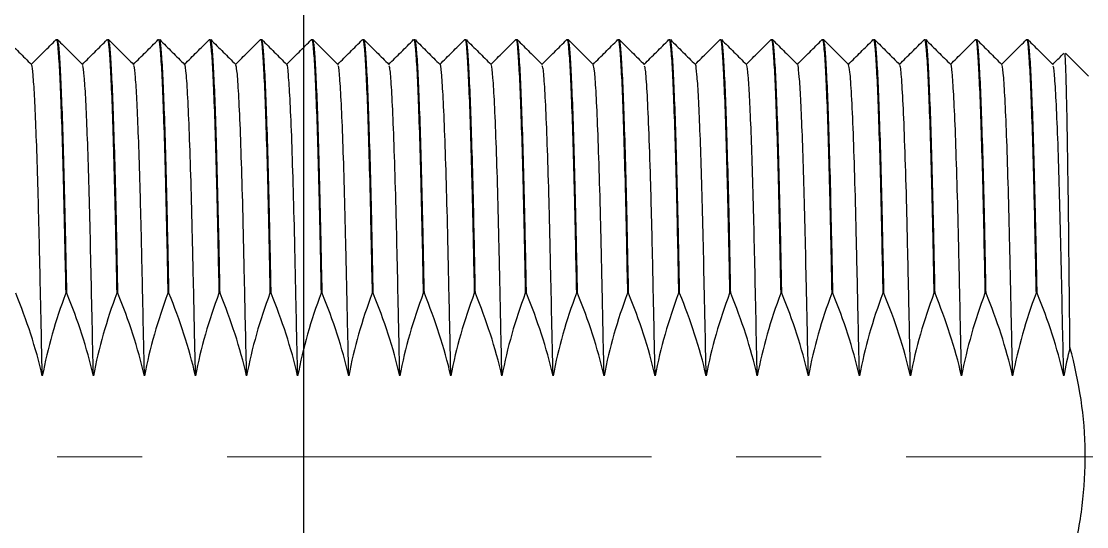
# Model space of a CAD drawing. Extents: x 500 to 100500, y -14500 to 21140.
# Drawn here: x 14910.27 to 14942.15, y -6557.13 to -6541.99 of the extents above; entities that cross this region are included whole.
import ezdxf

# ---------------------------------------------------------------- set-up
doc = ezdxf.new("R2010")
doc.units = 0
doc.linetypes.add('CENTERX2', pattern=[20.32, 12.7, -2.54, 2.54, -2.54])
doc.layers.get('0').update_dxf_attribs({"linetype": 'CONTINUOUS'})

# ---------------------------------------------------------------- blocks, each defined once
blk = doc.blocks.new('Kr2-adsfa2-l065-A$C040E6A72')
for p, q in [((28.493, 25.003), (28.459, 25.003)), ((30.021, 25.003), (29.987, 25.003)), ((31.55, 25.003), (31.515, 25.003)), ((33.078, 25.003), (33.044, 25.003)), ((34.606, 25.003), (34.572, 25.003)), ((36.134, 25.003), (36.1, 25.003)), ((37.663, 25.003), (37.629, 25.003)), ((39.191, 25.003), (39.157, 25.003)), ((40.719, 25.003), (40.685, 25.003)), ((42.248, 25.003), (42.214, 25.003)), ((43.776, 25.003), (43.742, 25.003)), ((45.304, 25.003), (45.27, 25.003)), ((46.833, 25.003), (46.798, 25.003)), ((48.361, 25.003), (48.327, 25.003)), ((49.889, 25.003), (49.855, 25.003)), ((51.417, 25.003), (51.383, 25.003)), ((52.946, 25.003), (52.912, 25.003)), ((54.474, 25.003), (54.44, 25.003)), ((56.002, 25.003), (55.968, 25.003)), ((57.531, 25.003), (57.497, 25.003)), ((27.33, 24.596), (26.636, 23.903)), ((28.211, 17.402), (28.177, 17.402)), ((29.739, 17.402), (29.705, 17.402)), ((31.267, 17.402), (31.233, 17.402)), ((32.795, 17.402), (32.762, 17.402)), ((34.324, 17.402), (34.29, 17.402)), ((35.852, 17.402), (35.818, 17.402)), ((37.38, 17.402), (37.347, 17.402)), ((38.909, 17.402), (38.875, 17.402)), ((40.437, 17.402), (40.403, 17.402)), ((41.965, 17.402), (41.931, 17.402)), ((43.494, 17.402), (43.46, 17.402)), ((45.022, 17.402), (44.988, 17.402)), ((46.55, 17.402), (46.516, 17.402)), ((48.078, 17.402), (48.045, 17.402)), ((49.607, 17.402), (49.573, 17.402)), ((51.135, 17.402), (51.101, 17.402)), ((52.663, 17.402), (52.63, 17.402)), ((54.192, 17.402), (54.158, 17.402)), ((55.72, 17.402), (55.686, 17.402)), ((57.248, 17.402), (57.214, 17.402))]:
    blk.add_line(p, q)
at = {"color": 1, "linetype": 'CENTERX2', "lineweight": 0}
blk.add_line((154.021, 12.503), (0, 12.503), dxfattribs=at)
for points, knots in [([(28.455, 25.001), (28.331, 24.876), (28.081, 24.627), (27.832, 24.378), (27.708, 24.253)], [0, 0, 0, 0, 0.500001, 1, 1, 1, 1]), ([(28.177, 17.402), (28.184, 17.75), (28.198, 18.448), (28.224, 19.698), (28.258, 21.109), (28.3, 22.516), (28.343, 23.654), (28.386, 24.454), (28.424, 24.92), (28.446, 24.951), (28.455, 24.965)], [0, 0, 0, 0, 0.0798, 0.160282, 0.304779, 0.453466, 0.597967, 0.746658, 0.891166, 1, 1, 1, 1]), ([(28.493, 24.977), (28.491, 24.985), (28.476, 25.041), (28.448, 24.8), (28.406, 24.243), (28.363, 23.313), (28.32, 22.095), (28.278, 20.59), (28.247, 19.219), (28.225, 18.128), (28.216, 17.644), (28.211, 17.402)], [0, 0, 0, 0, 0.024379, 0.166738, 0.313225, 0.455584, 0.602071, 0.744439, 0.890937, 0.945358, 1, 1, 1, 1]), ([(29.24, 24.258), (29.117, 24.381), (28.869, 24.629), (28.621, 24.876), (28.497, 25.001)], [0, 0, 0, 0, 0.497255, 1, 1, 1, 1]), ([(29.983, 25.001), (29.859, 24.876), (29.61, 24.627), (29.361, 24.378), (29.236, 24.253)], [0, 0, 0, 0, 0.500001, 1, 1, 1, 1]), ([(29.705, 17.402), (29.719, 18.092), (29.745, 19.406), (29.786, 21.107), (29.828, 22.517), (29.872, 23.654), (29.914, 24.454), (29.952, 24.92), (29.974, 24.951), (29.983, 24.965)], [0, 0, 0, 0, 0.160139, 0.30466, 0.453373, 0.597899, 0.746615, 0.891147, 1, 1, 1, 1]), ([(30.021, 24.977), (30.019, 24.985), (30.004, 25.041), (29.976, 24.8), (29.934, 24.243), (29.891, 23.313), (29.848, 22.095), (29.806, 20.588), (29.771, 19.007), (29.748, 17.882), (29.739, 17.402)], [0, 0, 0, 0, 0.02438, 0.166747, 0.313242, 0.455609, 0.602104, 0.74448, 0.890986, 1, 1, 1, 1]), ([(30.768, 24.258), (30.645, 24.381), (30.397, 24.629), (30.15, 24.876), (30.025, 25.001)], [0, 0, 0, 0, 0.497255, 1, 1, 1, 1]), ([(31.512, 25.001), (31.387, 24.876), (31.138, 24.627), (30.889, 24.378), (30.764, 24.253)], [0, 0, 0, 0, 0.500001, 1, 1, 1, 1]), ([(31.233, 17.402), (31.247, 18.092), (31.273, 19.406), (31.314, 21.107), (31.357, 22.517), (31.4, 23.654), (31.442, 24.454), (31.48, 24.92), (31.502, 24.951), (31.511, 24.965)], [0, 0, 0, 0, 0.160139, 0.30466, 0.453373, 0.597899, 0.746615, 0.891147, 1, 1, 1, 1]), ([(31.55, 24.977), (31.547, 24.985), (31.533, 25.041), (31.504, 24.8), (31.463, 24.243), (31.419, 23.313), (31.377, 22.095), (31.335, 20.588), (31.299, 19.007), (31.277, 17.882), (31.267, 17.402)], [0, 0, 0, 0, 0.02438, 0.166747, 0.313242, 0.455609, 0.602104, 0.74448, 0.890986, 1, 1, 1, 1]), ([(32.297, 24.258), (32.173, 24.381), (31.926, 24.629), (31.678, 24.876), (31.553, 25.001)], [0, 0, 0, 0, 0.497255, 1, 1, 1, 1]), ([(33.04, 25.001), (32.915, 24.876), (32.666, 24.627), (32.417, 24.378), (32.293, 24.253)], [0, 0, 0, 0, 0.500001, 1, 1, 1, 1]), ([(32.762, 17.402), (32.775, 18.092), (32.802, 19.406), (32.843, 21.107), (32.885, 22.517), (32.928, 23.654), (32.971, 24.454), (33.009, 24.92), (33.03, 24.951), (33.04, 24.965)], [0, 0, 0, 0, 0.1601388, 0.3046605, 0.4533732, 0.5978985, 0.7466146, 0.8911471, 1, 1, 1, 1]), ([(33.078, 24.977), (33.076, 24.985), (33.061, 25.041), (33.033, 24.8), (32.991, 24.243), (32.948, 23.313), (32.905, 22.095), (32.863, 20.588), (32.828, 19.007), (32.805, 17.882), (32.795, 17.402)], [0, 0, 0, 0, 0.02438, 0.166747, 0.313242, 0.455609, 0.602104, 0.74448, 0.890986, 1, 1, 1, 1]), ([(33.825, 24.258), (33.702, 24.381), (33.454, 24.629), (33.206, 24.876), (33.082, 25.001)], [0, 0, 0, 0, 0.497255, 1, 1, 1, 1]), ([(34.568, 25.001), (34.444, 24.876), (34.195, 24.627), (33.945, 24.378), (33.821, 24.253)], [0, 0, 0, 0, 0.500001, 1, 1, 1, 1]), ([(34.29, 17.402), (34.304, 18.092), (34.33, 19.406), (34.371, 21.107), (34.413, 22.517), (34.456, 23.654), (34.499, 24.454), (34.537, 24.92), (34.559, 24.951), (34.568, 24.965)], [0, 0, 0, 0, 0.160139, 0.30466, 0.453373, 0.597899, 0.746615, 0.891147, 1, 1, 1, 1]), ([(34.606, 24.977), (34.604, 24.985), (34.589, 25.041), (34.561, 24.8), (34.519, 24.243), (34.476, 23.313), (34.433, 22.095), (34.391, 20.588), (34.356, 19.007), (34.333, 17.882), (34.324, 17.402)], [0, 0, 0, 0, 0.02438, 0.166747, 0.313242, 0.455609, 0.602104, 0.74448, 0.890986, 1, 1, 1, 1]), ([(35.353, 24.258), (35.23, 24.381), (34.982, 24.629), (34.734, 24.876), (34.61, 25.001)], [0, 0, 0, 0, 0.497255, 1, 1, 1, 1]), ([(36.097, 25.001), (35.972, 24.876), (35.723, 24.627), (35.474, 24.378), (35.349, 24.253)], [0, 0, 0, 0, 0.500001, 1, 1, 1, 1]), ([(35.818, 17.402), (35.832, 18.092), (35.858, 19.406), (35.899, 21.107), (35.941, 22.517), (35.985, 23.654), (36.027, 24.454), (36.065, 24.92), (36.087, 24.951), (36.096, 24.965)], [0, 0, 0, 0, 0.160139, 0.30466, 0.453373, 0.597899, 0.746615, 0.891147, 1, 1, 1, 1]), ([(36.134, 24.977), (36.132, 24.985), (36.118, 25.041), (36.089, 24.8), (36.048, 24.243), (36.004, 23.313), (35.962, 22.095), (35.92, 20.588), (35.884, 19.007), (35.862, 17.882), (35.852, 17.402)], [0, 0, 0, 0, 0.02438, 0.166747, 0.313242, 0.455609, 0.602104, 0.74448, 0.890986, 1, 1, 1, 1]), ([(36.882, 24.258), (36.758, 24.381), (36.511, 24.629), (36.263, 24.876), (36.138, 25.001)], [0, 0, 0, 0, 0.497255, 1, 1, 1, 1]), ([(37.625, 25.001), (37.5, 24.876), (37.251, 24.627), (37.002, 24.378), (36.877, 24.253)], [0, 0, 0, 0, 0.500001, 1, 1, 1, 1]), ([(37.347, 17.402), (37.36, 18.092), (37.387, 19.406), (37.428, 21.107), (37.47, 22.517), (37.513, 23.654), (37.556, 24.454), (37.593, 24.92), (37.615, 24.951), (37.625, 24.965)], [0, 0, 0, 0, 0.160139, 0.30466, 0.453373, 0.597899, 0.746615, 0.891147, 1, 1, 1, 1]), ([(37.663, 24.977), (37.661, 24.985), (37.646, 25.041), (37.618, 24.8), (37.576, 24.243), (37.533, 23.313), (37.49, 22.095), (37.448, 20.59), (37.417, 19.219), (37.395, 18.128), (37.385, 17.644), (37.38, 17.402)], [0, 0, 0, 0, 0.0243791, 0.1667376, 0.3132245, 0.4555837, 0.6020708, 0.7444391, 0.8909367, 0.9453579, 1, 1, 1, 1]), ([(38.41, 24.258), (38.287, 24.381), (38.039, 24.629), (37.791, 24.876), (37.666, 25.001)], [0, 0, 0, 0, 0.497255, 1, 1, 1, 1]), ([(39.153, 25.001), (39.029, 24.876), (38.78, 24.627), (38.53, 24.378), (38.406, 24.253)], [0, 0, 0, 0, 0.500001, 1, 1, 1, 1]), ([(38.875, 17.402), (38.889, 18.092), (38.915, 19.406), (38.956, 21.107), (38.998, 22.517), (39.041, 23.654), (39.084, 24.454), (39.122, 24.92), (39.144, 24.951), (39.153, 24.965)], [0, 0, 0, 0, 0.160139, 0.30466, 0.453373, 0.597899, 0.746615, 0.891147, 1, 1, 1, 1]), ([(39.191, 24.977), (39.189, 24.985), (39.174, 25.041), (39.146, 24.8), (39.104, 24.243), (39.061, 23.313), (39.018, 22.095), (38.976, 20.588), (38.941, 19.007), (38.918, 17.882), (38.909, 17.402)], [0, 0, 0, 0, 0.02438, 0.166747, 0.313242, 0.455609, 0.602104, 0.74448, 0.890986, 1, 1, 1, 1]), ([(39.938, 24.258), (39.815, 24.381), (39.567, 24.629), (39.319, 24.876), (39.195, 25.001)], [0, 0, 0, 0, 0.497255, 1, 1, 1, 1]), ([(40.682, 25.001), (40.557, 24.876), (40.308, 24.627), (40.059, 24.378), (39.934, 24.253)], [0, 0, 0, 0, 0.500001, 1, 1, 1, 1]), ([(40.403, 17.402), (40.417, 18.092), (40.443, 19.406), (40.484, 21.107), (40.526, 22.517), (40.57, 23.654), (40.612, 24.454), (40.65, 24.92), (40.672, 24.951), (40.681, 24.965)], [0, 0, 0, 0, 0.160139, 0.30466, 0.453373, 0.597899, 0.746615, 0.891147, 1, 1, 1, 1]), ([(40.719, 24.977), (40.717, 24.985), (40.702, 25.041), (40.674, 24.8), (40.632, 24.243), (40.589, 23.313), (40.547, 22.095), (40.505, 20.588), (40.469, 19.007), (40.447, 17.882), (40.437, 17.402)], [0, 0, 0, 0, 0.02438, 0.166747, 0.313242, 0.455609, 0.602104, 0.74448, 0.890986, 1, 1, 1, 1]), ([(41.466, 24.258), (41.343, 24.381), (41.095, 24.629), (40.848, 24.876), (40.723, 25.001)], [0, 0, 0, 0, 0.497255, 1, 1, 1, 1]), ([(42.21, 25.001), (42.085, 24.876), (41.836, 24.627), (41.587, 24.378), (41.462, 24.253)], [0, 0, 0, 0, 0.500001, 1, 1, 1, 1]), ([(41.931, 17.402), (41.945, 18.092), (41.972, 19.406), (42.013, 21.107), (42.055, 22.517), (42.098, 23.654), (42.14, 24.454), (42.178, 24.92), (42.2, 24.951), (42.21, 24.965)], [0, 0, 0, 0, 0.160139, 0.30466, 0.453373, 0.597899, 0.746615, 0.891147, 1, 1, 1, 1]), ([(42.248, 24.977), (42.246, 24.985), (42.231, 25.041), (42.203, 24.8), (42.161, 24.243), (42.118, 23.313), (42.075, 22.095), (42.033, 20.588), (41.998, 19.007), (41.975, 17.882), (41.965, 17.402)], [0, 0, 0, 0, 0.02438, 0.166747, 0.313242, 0.455609, 0.602104, 0.74448, 0.890986, 1, 1, 1, 1]), ([(42.995, 24.258), (42.872, 24.381), (42.624, 24.629), (42.376, 24.876), (42.251, 25.001)], [0, 0, 0, 0, 0.497255, 1, 1, 1, 1]), ([(43.738, 25.001), (43.614, 24.876), (43.364, 24.627), (43.115, 24.378), (42.991, 24.253)], [0, 0, 0, 0, 0.500001, 1, 1, 1, 1]), ([(43.46, 17.402), (43.474, 18.092), (43.5, 19.406), (43.541, 21.107), (43.583, 22.517), (43.626, 23.654), (43.669, 24.454), (43.707, 24.92), (43.729, 24.951), (43.738, 24.965)], [0, 0, 0, 0, 0.160139, 0.30466, 0.453373, 0.597899, 0.746615, 0.891147, 1, 1, 1, 1]), ([(43.776, 24.977), (43.774, 24.985), (43.759, 25.041), (43.731, 24.8), (43.689, 24.243), (43.646, 23.313), (43.603, 22.095), (43.561, 20.588), (43.526, 19.007), (43.503, 17.882), (43.494, 17.402)], [0, 0, 0, 0, 0.02438, 0.166747, 0.313242, 0.455609, 0.602104, 0.74448, 0.890986, 1, 1, 1, 1]), ([(44.523, 24.258), (44.4, 24.381), (44.152, 24.629), (43.904, 24.876), (43.78, 25.001)], [0, 0, 0, 0, 0.497255, 1, 1, 1, 1]), ([(45.266, 25.001), (45.142, 24.876), (44.893, 24.627), (44.644, 24.378), (44.519, 24.253)], [0, 0, 0, 0, 0.500001, 1, 1, 1, 1]), ([(44.988, 17.402), (45.002, 18.092), (45.028, 19.406), (45.069, 21.107), (45.111, 22.517), (45.155, 23.654), (45.197, 24.454), (45.235, 24.92), (45.257, 24.951), (45.266, 24.965)], [0, 0, 0, 0, 0.160139, 0.30466, 0.453373, 0.597899, 0.746615, 0.891147, 1, 1, 1, 1]), ([(45.304, 24.977), (45.302, 24.985), (45.287, 25.041), (45.259, 24.8), (45.217, 24.243), (45.174, 23.313), (45.131, 22.095), (45.089, 20.588), (45.054, 19.007), (45.032, 17.882), (45.022, 17.402)], [0, 0, 0, 0, 0.02438, 0.166747, 0.313242, 0.455609, 0.602104, 0.74448, 0.890986, 1, 1, 1, 1]), ([(46.051, 24.258), (45.928, 24.381), (45.68, 24.629), (45.433, 24.876), (45.308, 25.001)], [0, 0, 0, 0, 0.497255, 1, 1, 1, 1]), ([(46.795, 25.001), (46.67, 24.876), (46.421, 24.627), (46.172, 24.378), (46.047, 24.253)], [0, 0, 0, 0, 0.500001, 1, 1, 1, 1]), ([(46.516, 17.402), (46.53, 18.092), (46.556, 19.406), (46.597, 21.107), (46.64, 22.517), (46.683, 23.654), (46.725, 24.454), (46.763, 24.92), (46.785, 24.951), (46.795, 24.965)], [0, 0, 0, 0, 0.160139, 0.30466, 0.453373, 0.597899, 0.746615, 0.891147, 1, 1, 1, 1]), ([(46.833, 24.977), (46.83, 24.985), (46.816, 25.041), (46.787, 24.8), (46.746, 24.243), (46.702, 23.313), (46.66, 22.095), (46.618, 20.588), (46.582, 19.007), (46.56, 17.882), (46.55, 17.402)], [0, 0, 0, 0, 0.02438, 0.166747, 0.313242, 0.455609, 0.602104, 0.74448, 0.890986, 1, 1, 1, 1]), ([(47.58, 24.258), (47.456, 24.381), (47.209, 24.629), (46.961, 24.876), (46.836, 25.001)], [0, 0, 0, 0, 0.497255, 1, 1, 1, 1]), ([(48.323, 25.001), (48.199, 24.876), (47.949, 24.627), (47.7, 24.378), (47.576, 24.253)], [0, 0, 0, 0, 0.500001, 1, 1, 1, 1]), ([(48.045, 17.402), (48.058, 18.092), (48.085, 19.406), (48.126, 21.107), (48.168, 22.517), (48.211, 23.654), (48.254, 24.454), (48.292, 24.92), (48.313, 24.951), (48.323, 24.965)], [0, 0, 0, 0, 0.160139, 0.30466, 0.453373, 0.597899, 0.746615, 0.891147, 1, 1, 1, 1]), ([(48.361, 24.977), (48.359, 24.985), (48.344, 25.041), (48.316, 24.8), (48.274, 24.243), (48.231, 23.313), (48.188, 22.095), (48.146, 20.588), (48.111, 19.007), (48.088, 17.882), (48.078, 17.402)], [0, 0, 0, 0, 0.02438, 0.166747, 0.313242, 0.455609, 0.602104, 0.74448, 0.890986, 1, 1, 1, 1]), ([(49.108, 24.258), (48.985, 24.381), (48.737, 24.629), (48.489, 24.876), (48.365, 25.001)], [0, 0, 0, 0, 0.497255, 1, 1, 1, 1]), ([(49.851, 25.001), (49.727, 24.876), (49.478, 24.627), (49.228, 24.378), (49.104, 24.253)], [0, 0, 0, 0, 0.500001, 1, 1, 1, 1]), ([(49.573, 17.402), (49.587, 18.092), (49.613, 19.406), (49.654, 21.107), (49.696, 22.517), (49.739, 23.654), (49.782, 24.454), (49.82, 24.92), (49.842, 24.951), (49.851, 24.965)], [0, 0, 0, 0, 0.160139, 0.30466, 0.453373, 0.597899, 0.746615, 0.891147, 1, 1, 1, 1]), ([(49.889, 24.977), (49.887, 24.985), (49.872, 25.041), (49.844, 24.8), (49.802, 24.243), (49.759, 23.313), (49.716, 22.095), (49.674, 20.588), (49.639, 19.007), (49.616, 17.882), (49.607, 17.402)], [0, 0, 0, 0, 0.0243804, 0.1667468, 0.3132418, 0.4556089, 0.602104, 0.7444802, 0.8909859, 1, 1, 1, 1]), ([(50.636, 24.258), (50.513, 24.381), (50.265, 24.629), (50.017, 24.876), (49.893, 25.001)], [0, 0, 0, 0, 0.497255, 1, 1, 1, 1]), ([(51.38, 25.001), (51.255, 24.876), (51.006, 24.627), (50.757, 24.378), (50.632, 24.253)], [0, 0, 0, 0, 0.500001, 1, 1, 1, 1]), ([(51.101, 17.402), (51.115, 18.092), (51.141, 19.406), (51.182, 21.107), (51.224, 22.517), (51.268, 23.654), (51.31, 24.454), (51.348, 24.92), (51.37, 24.951), (51.379, 24.965)], [0, 0, 0, 0, 0.1601388, 0.3046605, 0.4533732, 0.5978985, 0.7466146, 0.8911471, 1, 1, 1, 1]), ([(51.417, 24.977), (51.415, 24.985), (51.401, 25.041), (51.372, 24.8), (51.331, 24.243), (51.287, 23.313), (51.245, 22.095), (51.203, 20.588), (51.167, 19.007), (51.145, 17.882), (51.135, 17.402)], [0, 0, 0, 0, 0.02438, 0.166747, 0.313242, 0.455609, 0.602104, 0.74448, 0.890986, 1, 1, 1, 1]), ([(52.165, 24.258), (52.041, 24.381), (51.794, 24.629), (51.546, 24.876), (51.421, 25.001)], [0, 0, 0, 0, 0.497255, 1, 1, 1, 1]), ([(52.908, 25.001), (52.783, 24.876), (52.534, 24.627), (52.285, 24.378), (52.161, 24.253)], [0, 0, 0, 0, 0.500001, 1, 1, 1, 1]), ([(52.63, 17.402), (52.643, 18.092), (52.67, 19.406), (52.711, 21.107), (52.753, 22.517), (52.796, 23.654), (52.839, 24.454), (52.876, 24.92), (52.898, 24.951), (52.908, 24.965)], [0, 0, 0, 0, 0.1601388, 0.3046605, 0.4533732, 0.5978985, 0.7466146, 0.8911471, 1, 1, 1, 1]), ([(52.946, 24.977), (52.944, 24.985), (52.929, 25.041), (52.901, 24.8), (52.859, 24.243), (52.816, 23.313), (52.773, 22.095), (52.731, 20.588), (52.696, 19.007), (52.673, 17.882), (52.663, 17.402)], [0, 0, 0, 0, 0.02438, 0.166747, 0.313242, 0.455609, 0.602104, 0.74448, 0.890986, 1, 1, 1, 1]), ([(53.693, 24.258), (53.57, 24.381), (53.322, 24.629), (53.074, 24.876), (52.949, 25.001)], [0, 0, 0, 0, 0.497255, 1, 1, 1, 1]), ([(54.436, 25.001), (54.312, 24.876), (54.063, 24.627), (53.813, 24.378), (53.689, 24.253)], [0, 0, 0, 0, 0.500001, 1, 1, 1, 1]), ([(54.158, 17.402), (54.172, 18.092), (54.198, 19.406), (54.239, 21.107), (54.281, 22.517), (54.324, 23.654), (54.367, 24.454), (54.405, 24.92), (54.427, 24.951), (54.436, 24.965)], [0, 0, 0, 0, 0.160139, 0.30466, 0.453373, 0.597899, 0.746615, 0.891147, 1, 1, 1, 1]), ([(54.474, 24.977), (54.472, 24.985), (54.457, 25.041), (54.429, 24.8), (54.387, 24.243), (54.344, 23.313), (54.301, 22.095), (54.259, 20.588), (54.224, 19.007), (54.201, 17.882), (54.192, 17.402)], [0, 0, 0, 0, 0.02438, 0.166747, 0.313242, 0.455609, 0.602104, 0.74448, 0.890986, 1, 1, 1, 1]), ([(55.221, 24.258), (55.098, 24.381), (54.85, 24.629), (54.602, 24.876), (54.478, 25.001)], [0, 0, 0, 0, 0.497255, 1, 1, 1, 1]), ([(55.965, 25.001), (55.84, 24.876), (55.591, 24.627), (55.342, 24.378), (55.217, 24.253)], [0, 0, 0, 0, 0.500001, 1, 1, 1, 1]), ([(55.686, 17.402), (55.7, 18.092), (55.726, 19.406), (55.767, 21.107), (55.809, 22.517), (55.853, 23.654), (55.895, 24.454), (55.933, 24.92), (55.955, 24.951), (55.964, 24.965)], [0, 0, 0, 0, 0.1601388, 0.3046605, 0.4533732, 0.5978985, 0.7466146, 0.8911471, 1, 1, 1, 1]), ([(56.002, 24.977), (56, 24.985), (55.985, 25.041), (55.957, 24.8), (55.915, 24.243), (55.872, 23.313), (55.83, 22.095), (55.788, 20.588), (55.752, 19.007), (55.73, 17.882), (55.72, 17.402)], [0, 0, 0, 0, 0.02438, 0.166747, 0.313242, 0.455609, 0.602104, 0.74448, 0.890986, 1, 1, 1, 1]), ([(56.749, 24.258), (56.626, 24.381), (56.378, 24.629), (56.131, 24.876), (56.006, 25.001)], [0, 0, 0, 0, 0.497255, 1, 1, 1, 1]), ([(57.493, 25.001), (57.368, 24.876), (57.119, 24.627), (56.87, 24.378), (56.745, 24.253)], [0, 0, 0, 0, 0.500001, 1, 1, 1, 1]), ([(57.214, 17.402), (57.228, 18.092), (57.255, 19.406), (57.296, 21.107), (57.338, 22.517), (57.381, 23.654), (57.423, 24.454), (57.461, 24.92), (57.483, 24.951), (57.493, 24.965)], [0, 0, 0, 0, 0.1601388, 0.3046605, 0.4533732, 0.5978985, 0.7466146, 0.8911471, 1, 1, 1, 1]), ([(57.531, 24.977), (57.529, 24.985), (57.514, 25.041), (57.486, 24.8), (57.444, 24.243), (57.401, 23.313), (57.358, 22.095), (57.316, 20.588), (57.281, 19.007), (57.258, 17.882), (57.248, 17.402)], [0, 0, 0, 0, 0.02438, 0.166747, 0.313242, 0.455609, 0.602104, 0.74448, 0.890986, 1, 1, 1, 1]), ([(58.278, 24.258), (58.155, 24.381), (57.907, 24.629), (57.659, 24.876), (57.534, 25.001)], [0, 0, 0, 0, 0.497255, 1, 1, 1, 1]), ([(59.021, 25.001), (58.897, 24.876), (58.647, 24.627), (58.398, 24.378), (58.274, 24.253)], [0, 0, 0, 0, 0.500001, 1, 1, 1, 1]), ([(27.194, 15.781), (27.202, 16.511), (27.216, 17.873), (27.236, 19.686), (27.256, 21.221), (27.278, 22.521), (27.299, 23.536), (27.32, 24.231), (27.337, 24.588), (27.347, 24.579), (27.35, 24.576)], [0, 0, 0, 0, 0.148083, 0.276449, 0.408529, 0.537053, 0.66929, 0.798035, 0.930513, 1, 1, 1, 1]), ([(27.712, 24.258), (27.628, 24.341), (27.514, 24.455), (27.401, 24.568), (27.371, 24.598)], [0, 0, 0, 0, 0.739024, 1, 1, 1, 1]), ([(30.439, 14.927), (30.456, 15.701), (30.489, 17.226), (30.532, 19.238), (30.578, 20.959), (30.625, 22.355), (30.674, 23.419), (30.72, 24.037), (30.749, 24.3), (30.764, 24.249), (30.764, 24.248)], [0, 0, 0, 0, 0.152106, 0.299473, 0.437096, 0.578, 0.719736, 0.859767, 0.995731, 1, 1, 1, 1]), ([(33.495, 14.927), (33.511, 15.652), (33.542, 17.078), (33.584, 19.035), (33.629, 20.778), (33.678, 22.268), (33.729, 23.392), (33.778, 24.102), (33.807, 24.195), (33.821, 24.239)], [0, 0, 0, 0, 0.14225, 0.279946, 0.42064, 0.565079, 0.716203, 0.865459, 1, 1, 1, 1]), ([(38.08, 14.927), (38.092, 15.46), (38.117, 16.608), (38.152, 18.26), (38.189, 19.856), (38.229, 21.276), (38.272, 22.474), (38.315, 23.398), (38.357, 23.984), (38.387, 24.253), (38.402, 24.228), (38.406, 24.223)], [0, 0, 0, 0, 0.104418, 0.224733, 0.344333, 0.46766, 0.593179, 0.719141, 0.843761, 0.965363, 1, 1, 1, 1]), ([(41.137, 14.927), (41.147, 15.4), (41.167, 16.335), (41.201, 17.876), (41.236, 19.519), (41.282, 21.152), (41.329, 22.514), (41.378, 23.511), (41.423, 24.124), (41.45, 24.201), (41.462, 24.237)], [0, 0, 0, 0, 0.092413, 0.182946, 0.316845, 0.454944, 0.596024, 0.737612, 0.877179, 1, 1, 1, 1]), ([(45.722, 14.927), (45.725, 15.064), (45.743, 15.909), (45.776, 17.4), (45.816, 19.279), (45.86, 20.946), (45.908, 22.345), (45.956, 23.412), (46.003, 24.034), (46.032, 24.298), (46.047, 24.248), (46.047, 24.246)], [0, 0, 0, 0, 0.026771, 0.164562, 0.298448, 0.436017, 0.576886, 0.718608, 0.858645, 0.994634, 1, 1, 1, 1]), ([(50.307, 14.927), (50.323, 15.671), (50.354, 17.098), (50.395, 19.034), (50.439, 20.734), (50.486, 22.173), (50.535, 23.289), (50.582, 23.974), (50.614, 24.276), (50.63, 24.232), (50.632, 24.226)], [0, 0, 0, 0, 0.146062, 0.280091, 0.417043, 0.557608, 0.699369, 0.839785, 0.976455, 1, 1, 1, 1]), ([(51.835, 14.927), (51.845, 15.405), (51.866, 16.352), (51.9, 17.903), (51.935, 19.548), (51.981, 21.177), (52.028, 22.534), (52.077, 23.524), (52.122, 24.128), (52.148, 24.201), (52.16, 24.235)], [0, 0, 0, 0, 0.093549, 0.185162, 0.319083, 0.457251, 0.598361, 0.739937, 0.879452, 1, 1, 1, 1]), ([(53.363, 14.927), (53.379, 15.628), (53.409, 17.008), (53.449, 18.908), (53.492, 20.611), (53.539, 22.064), (53.588, 23.232), (53.637, 23.965), (53.67, 24.29), (53.687, 24.236), (53.689, 24.23)], [0, 0, 0, 0, 0.137622, 0.270838, 0.406482, 0.545858, 0.686621, 0.836513, 0.982212, 1, 1, 1, 1]), ([(57.948, 14.927), (57.966, 15.721), (58, 17.284), (58.045, 19.407), (58.092, 21.123), (58.138, 22.434), (58.181, 23.37), (58.223, 23.968), (58.254, 24.248), (58.27, 24.226), (58.274, 24.22)], [0, 0, 0, 0, 0.155946, 0.307127, 0.462851, 0.588362, 0.714382, 0.839125, 0.960908, 1, 1, 1, 1]), ([(27.382, 14.927), (27.396, 15.568), (27.424, 16.831), (27.461, 18.582), (27.499, 20.175), (27.542, 21.626), (27.589, 22.853), (27.637, 23.728), (27.677, 24.193), (27.699, 24.204), (27.707, 24.208)], [0, 0, 0, 0, 0.125696, 0.247541, 0.370274, 0.49659, 0.638105, 0.779372, 0.917899, 1, 1, 1, 1]), ([(28.911, 14.927), (28.926, 15.623), (28.956, 16.993), (28.995, 18.879), (29.038, 20.573), (29.084, 22.023), (29.132, 23.164), (29.179, 23.904), (29.213, 24.251), (29.232, 24.219), (29.236, 24.212)], [0, 0, 0, 0, 0.13655, 0.268733, 0.403213, 0.541418, 0.681063, 0.819719, 0.957052, 1, 1, 1, 1]), ([(31.967, 14.927), (31.975, 15.275), (31.998, 16.367), (32.036, 18.108), (32.079, 20.032), (32.129, 21.686), (32.18, 23.003), (32.231, 23.855), (32.268, 24.251), (32.288, 24.215), (32.293, 24.206)], [0, 0, 0, 0, 0.068079, 0.213387, 0.357019, 0.505665, 0.656713, 0.807099, 0.953841, 1, 1, 1, 1]), ([(35.024, 14.927), (35.033, 15.368), (35.056, 16.428), (35.09, 18.011), (35.126, 19.63), (35.167, 21.078), (35.209, 22.313), (35.252, 23.281), (35.294, 23.918), (35.326, 24.231), (35.344, 24.22), (35.349, 24.217)], [0, 0, 0, 0, 0.086271, 0.207191, 0.326347, 0.449203, 0.574497, 0.700501, 0.825422, 0.947563, 1, 1, 1, 1]), ([(36.552, 14.927), (36.565, 15.509), (36.59, 16.658), (36.624, 18.261), (36.658, 19.778), (36.698, 21.178), (36.74, 22.394), (36.783, 23.34), (36.825, 23.952), (36.856, 24.242), (36.873, 24.224), (36.877, 24.219)], [0, 0, 0, 0, 0.114059, 0.225022, 0.335337, 0.458431, 0.583841, 0.709828, 0.834602, 0.956476, 1, 1, 1, 1]), ([(39.609, 14.927), (39.625, 15.697), (39.658, 17.212), (39.702, 19.278), (39.751, 21.092), (39.803, 22.569), (39.855, 23.603), (39.899, 24.169), (39.924, 24.196), (39.934, 24.206)], [0, 0, 0, 0, 0.151215, 0.2977, 0.448216, 0.602419, 0.753399, 0.901771, 1, 1, 1, 1]), ([(42.665, 14.927), (42.678, 15.5), (42.702, 16.631), (42.739, 18.335), (42.777, 20.014), (42.824, 21.576), (42.872, 22.844), (42.92, 23.722), (42.96, 24.191), (42.982, 24.204), (42.99, 24.209)], [0, 0, 0, 0, 0.112235, 0.221491, 0.356202, 0.495421, 0.63693, 0.778212, 0.916772, 1, 1, 1, 1]), ([(44.194, 14.927), (44.209, 15.616), (44.238, 16.973), (44.278, 18.844), (44.32, 20.526), (44.366, 21.983), (44.414, 23.143), (44.461, 23.897), (44.496, 24.249), (44.515, 24.219), (44.519, 24.211)], [0, 0, 0, 0, 0.13526, 0.266203, 0.399281, 0.536073, 0.677802, 0.81857, 0.95594, 1, 1, 1, 1]), ([(47.25, 14.927), (47.263, 15.513), (47.288, 16.669), (47.322, 18.282), (47.359, 19.872), (47.402, 21.379), (47.45, 22.692), (47.498, 23.627), (47.541, 24.161), (47.565, 24.201), (47.575, 24.218)], [0, 0, 0, 0, 0.114821, 0.226496, 0.337612, 0.476323, 0.617653, 0.759102, 0.898157, 1, 1, 1, 1]), ([(48.778, 14.927), (48.793, 15.601), (48.822, 16.928), (48.861, 18.76), (48.902, 20.415), (48.946, 21.848), (48.993, 23.019), (49.04, 23.819), (49.077, 24.223), (49.097, 24.21), (49.104, 24.206)], [0, 0, 0, 0, 0.13221, 0.260233, 0.390003, 0.523455, 0.658546, 0.79958, 0.937532, 1, 1, 1, 1]), ([(54.892, 14.927), (54.908, 15.691), (54.941, 17.195), (54.984, 19.246), (55.03, 20.94), (55.075, 22.271), (55.118, 23.25), (55.16, 23.901), (55.193, 24.225), (55.211, 24.218), (55.217, 24.216)], [0, 0, 0, 0, 0.149987, 0.295261, 0.444432, 0.569702, 0.695746, 0.820775, 0.94308, 1, 1, 1, 1]), ([(56.42, 14.927), (56.432, 15.474), (56.455, 16.555), (56.49, 18.146), (56.524, 19.687), (56.564, 21.128), (56.607, 22.354), (56.65, 23.311), (56.692, 23.935), (56.723, 24.237), (56.741, 24.222), (56.745, 24.217)], [0, 0, 0, 0, 0.107131, 0.211596, 0.330843, 0.453819, 0.579172, 0.705167, 0.830015, 0.952022, 1, 1, 1, 1]), ([(27.127, 9.48), (26.995, 9.997), (26.894, 10.519), (26.762, 11.571), (26.731, 12.103), (26.749, 13.704), (26.912, 14.751), (27.194, 15.781)], [0, 0, 0, 0, 0.25, 0.25, 0.5, 0.5, 1, 1, 1, 1])]:
    blk.add_open_spline(points, degree=3, knots=knots)
for points in [[(27.382, 14.927), (27.574, 15.773), (27.848, 16.599), (28.177, 17.402)], [(28.211, 17.402), (28.512, 16.598), (28.754, 15.771), (28.911, 14.927)], [(28.911, 14.927), (29.103, 15.773), (29.377, 16.599), (29.705, 17.402)], [(29.739, 17.402), (30.04, 16.598), (30.282, 15.771), (30.439, 14.927)], [(30.439, 14.927), (30.631, 15.773), (30.905, 16.599), (31.233, 17.402)], [(31.267, 17.402), (31.568, 16.598), (31.81, 15.771), (31.967, 14.927)], [(31.967, 14.927), (32.159, 15.773), (32.433, 16.599), (32.762, 17.402)], [(32.795, 17.402), (33.097, 16.598), (33.339, 15.771), (33.495, 14.927)], [(33.495, 14.927), (33.688, 15.773), (33.961, 16.599), (34.29, 17.402)], [(34.324, 17.402), (34.625, 16.598), (34.867, 15.771), (35.024, 14.927)], [(35.024, 14.927), (35.216, 15.773), (35.49, 16.599), (35.818, 17.402)], [(35.852, 17.402), (36.153, 16.598), (36.395, 15.771), (36.552, 14.927)], [(36.552, 14.927), (36.744, 15.773), (37.018, 16.599), (37.347, 17.402)], [(37.38, 17.402), (37.682, 16.598), (37.924, 15.771), (38.08, 14.927)], [(38.08, 14.927), (38.272, 15.773), (38.546, 16.599), (38.875, 17.402)], [(38.909, 17.402), (39.21, 16.598), (39.452, 15.771), (39.609, 14.927)], [(39.609, 14.927), (39.801, 15.773), (40.075, 16.599), (40.403, 17.402)], [(40.437, 17.402), (40.738, 16.598), (40.98, 15.771), (41.137, 14.927)], [(41.137, 14.927), (41.329, 15.773), (41.603, 16.599), (41.931, 17.402)], [(41.965, 17.402), (42.267, 16.598), (42.509, 15.771), (42.665, 14.927)], [(42.665, 14.927), (42.857, 15.773), (43.131, 16.599), (43.46, 17.402)], [(43.494, 17.402), (43.795, 16.598), (44.037, 15.771), (44.194, 14.927)], [(44.194, 14.927), (44.386, 15.773), (44.66, 16.599), (44.988, 17.402)], [(45.022, 17.402), (45.323, 16.598), (45.565, 15.771), (45.722, 14.927)], [(45.722, 14.927), (45.914, 15.773), (46.188, 16.599), (46.516, 17.402)], [(46.55, 17.402), (46.851, 16.598), (47.094, 15.771), (47.25, 14.927)], [(47.25, 14.927), (47.442, 15.773), (47.716, 16.599), (48.045, 17.402)], [(48.078, 17.402), (48.38, 16.598), (48.622, 15.771), (48.778, 14.927)], [(48.778, 14.927), (48.971, 15.773), (49.244, 16.599), (49.573, 17.402)], [(49.607, 17.402), (49.908, 16.598), (50.15, 15.771), (50.307, 14.927)], [(50.307, 14.927), (50.499, 15.773), (50.773, 16.599), (51.101, 17.402)], [(51.135, 17.402), (51.436, 16.598), (51.678, 15.771), (51.835, 14.927)], [(51.835, 14.927), (52.027, 15.773), (52.301, 16.599), (52.63, 17.402)], [(52.663, 17.402), (52.965, 16.598), (53.207, 15.771), (53.363, 14.927)], [(53.363, 14.927), (53.555, 15.773), (53.829, 16.599), (54.158, 17.402)], [(54.192, 17.402), (54.493, 16.598), (54.735, 15.771), (54.892, 14.927)], [(54.892, 14.927), (55.084, 15.773), (55.358, 16.599), (55.686, 17.402)], [(55.72, 17.402), (56.021, 16.598), (56.263, 15.771), (56.42, 14.927)], [(56.42, 14.927), (56.612, 15.773), (56.886, 16.599), (57.214, 17.402)], [(57.248, 17.402), (57.55, 16.598), (57.792, 15.771), (57.948, 14.927)], [(57.948, 14.927), (58.14, 15.773), (58.414, 16.599), (58.743, 17.402)], [(27.194, 15.781), (27.266, 15.498), (27.329, 15.214), (27.382, 14.927)]]:
    blk.add_open_spline(points, degree=3)

msp = doc.modelspace()

# ---------------------------------------------------------------- linework, layer by layer
msp.add_line((14918.712, -6155.038, -107.65), (14918.712, -6960.038, -119.038))

# ---------------------------------------------------------------- block references
at = {"xscale": -1}
msp.add_blockref('Kr2-adsfa2-l065-A$C040E6A72', (14968.848, -6567.541, -118.581), dxfattribs=at)

doc.saveas('drawing.dxf')
